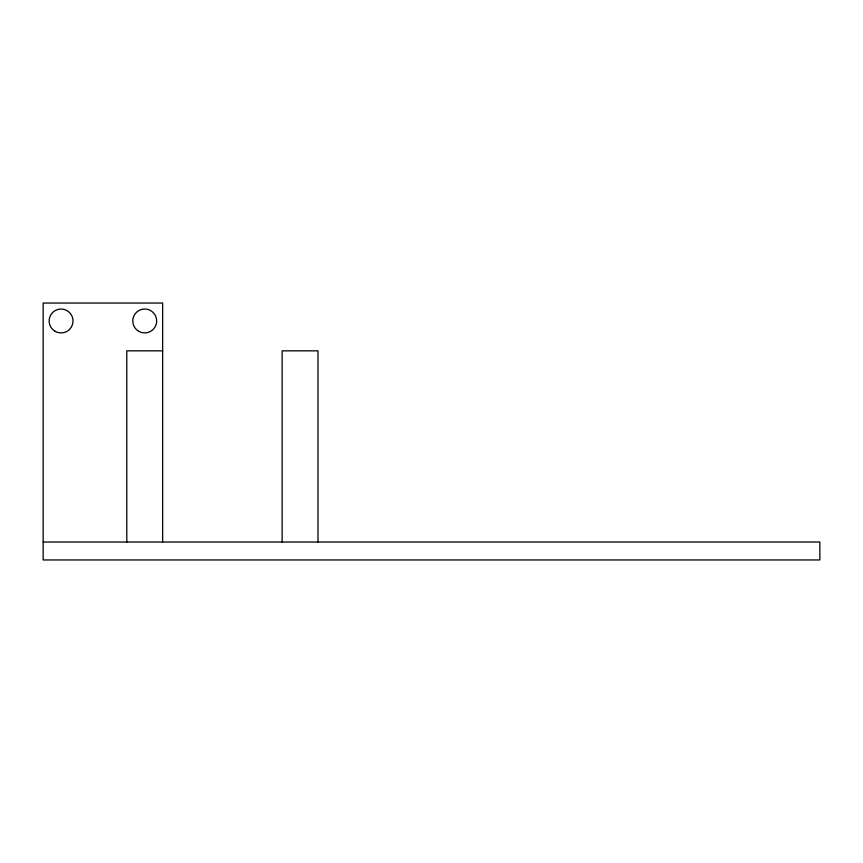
<?xml version="1.0" encoding="UTF-8"?>
<svg xmlns="http://www.w3.org/2000/svg" width="863" height="863" viewBox="0 0 863 863"><rect width="100%" height="100%" fill="white"/><g stroke="black" fill="none" stroke-linecap="round" stroke-linejoin="round"><path stroke-width="1.29" d="M162.643 350.842L126.796 350.842L126.796 542.029M43.15 542.029L819.85 542.029L819.85 559.958L43.15 559.958L43.15 303.042L162.643 303.042L162.643 542.029M317.983 542.029L317.983 350.842L282.136 350.842L282.136 542.029M55.103 331.316A11.953 11.953 0 0 0 73.021 320.971A11.953 11.953 0 0 0 55.103 310.626A11.953 11.953 0 0 0 55.103 331.316M138.749 331.316A11.953 11.953 0 0 0 156.667 320.971A11.953 11.953 0 0 0 138.749 310.626A11.953 11.953 0 0 0 138.749 331.316"/></g></svg>
